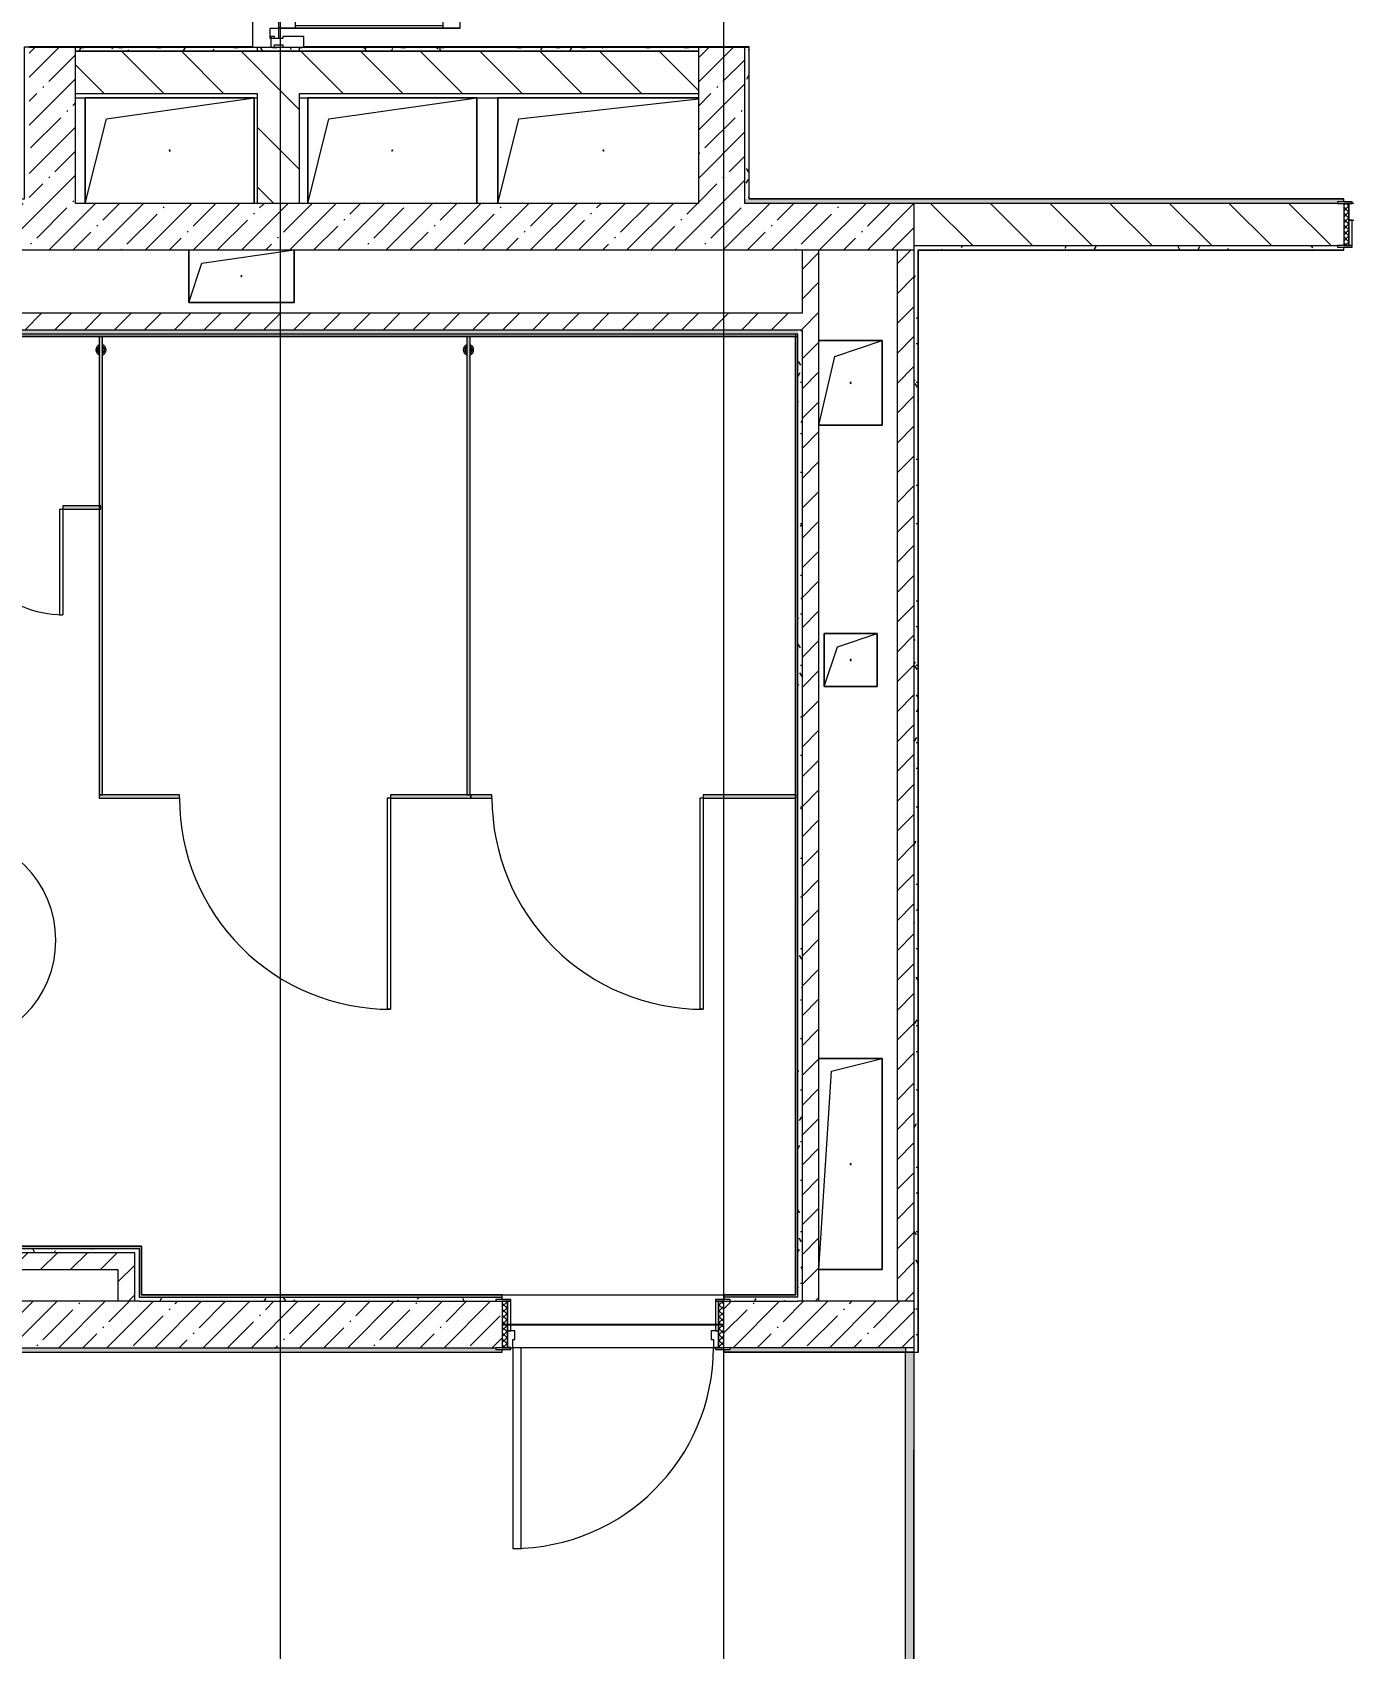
# Model space of a CAD drawing. Header units: millimetres. Extents: x -1113 to 415037, y -3642 to 354837.
# Drawn here: x 246207 to 252417, y 3755 to 11410 of the extents above; entities that cross this region are included whole.
import ezdxf

# ---------------------------------------------------------------- set-up
doc = ezdxf.new("R2010")
doc.units = ezdxf.units.MM
for name, color, linetype, lineweight in [('A-AREA-BNDY', 7, 'Continuous', 5), ('A-AREA-IDEN', 7, 'Continuous', 9), ('A-DETL-GENF', 7, 'Continuous', 9), ('A-DOOR-2', 7, 'Continuous', 5), ('A-DOOR-FRAM-2', 7, 'Continuous', 5), ('A-FLOR', 7, 'Continuous', 9), ('A-GENM', 7, 'Continuous', 9), ('A-GENM-1', 7, 'Continuous', 20), ('A-GLAZ-CWMG', 7, 'Continuous', 9), ('A-GLAZ-CWMG-1', 7, 'Continuous', 20), ('A-WALL', 7, 'Continuous', 5), ('I-WALL', 7, 'Continuous', 5), ('Оси', 7, 'Continuous', 9)]:
    doc.layers.add(name, color=color, linetype=linetype, lineweight=lineweight)
doc.layers.add('A-AREA-PATT-2', color=7, linetype='Continuous', lineweight=5, true_color=0xcde0ef, transparency=1)
for name, color, linetype, lineweight, true_color in [('A-DOOR-1', 7, 'Continuous', 5, 0xc0c0c0), ('A-DOOR-4', 7, 'Continuous', 5, 0xd7dbdf), ('A-DOOR-FRAM-1', 7, 'Continuous', 5, 0xc0c0c0), ('A-WALL-1', 9, 'Continuous', 5, 0x808080), ('A-WALL-FNSH-1', 9, 'Continuous', 5, 0x808080)]:
    doc.layers.add(name, color=color, linetype=linetype, lineweight=lineweight, true_color=true_color)
pattern_1 = [(45, (148772.12, -1e-08), (-70.71068, 70.71068), [])]
pattern_2 = [(45, (148772.12, -1e-08), (-114.04925, 114.04925), []), (45, (148886.17, -1e-08), (-114.04925, 114.04925), [201.612, -40.322, 6.706, -33.617])]
pattern_3 = [(135, (148772.12, -1e-08), (-141.42136, -141.42136), [])]
pattern_4 = [(0, (148772.123, -1e-08), (243.84, 60.96), [20.117, -162.763, 20.117, -162.763, -975.36]), (0, (148772.123, -1e-08), (243.84, 60.96), [-365.76, 20.117, -345.643, 20.117, -162.763, -426.72]), (0, (148772.123, -1e-08), (243.84, 60.96), [-914.4, 20.117, -101.803, 20.117, -284.683]), (120, (148863.563, 30.48), (-174.71291, 180.691634), [20.117, -162.763, 20.117, -162.763, -975.36]), (120, (148863.563, 30.48), (-174.71291, 180.691634), [-365.76, 20.117, -345.643, 20.117, -162.763, -426.72]), (120, (148863.563, 30.48), (-174.71291, 180.691634), [-914.4, 20.117, -101.803, 20.117, -284.683]), (240, (148894.043, 152.4), (-69.12709, -241.651634), [20.117, -162.763, 20.117, -162.763, -975.36]), (240, (148894.043, 152.4), (-69.12709, -241.651634), [-365.76, 20.117, -345.643, 20.117, -162.763, -426.72]), (240, (148894.043, 152.4), (-69.12709, -241.651634), [-914.4, 20.117, -101.803, 20.117, -284.683])]

# ---------------------------------------------------------------- blocks, each defined once
blk = doc.blocks.new('110_Дверь_СКБ_1Ст_Внутренняя1 - Д-7а_л__950x2100h_Туалет-32220591-Объем проектирования 2 этажа')
at = {"layer": 'A-DOOR-2'}
h = blk.add_hatch(dxfattribs=at)
h.set_pattern_fill('FP_37', color=256, style=0, pattern_type=2)
h.set_pattern_definition([(135, (1776.41, 174.685), (-14.14214, -14.14214), []), (225, (1776.41, 174.685), (14.14214, -14.14214), [])])
h.paths.add_polyline_path([(537.5, 110), (512.5, 110), (512.5, -110), (537.5, -110)])
at = {"layer": 'A-DOOR-FRAM-2'}
h = blk.add_hatch(dxfattribs=at)
h.set_pattern_fill('FP_38', color=256, style=0, pattern_type=2)
h.set_pattern_definition([(45, (-346.384, 174.685), (-14.1421, 14.1421), []), (135, (-346.384, 174.685), (-14.1421, -14.1421), [])])
h.paths.add_polyline_path([(-487.5, 110), (-512.5, 110), (-512.5, -110), (-487.5, -108.6)])
at = {"layer": 'A-DOOR-1'}
for p, q in [((487.5, 1060), (447.5, 1060)), ((447.5, 1060), (447.5, 110)), ((487.5, 110), (487.5, 1060)), ((447.5, 110), (487.5, 110))]:
    blk.add_line(p, q, dxfattribs=at)
blk.add_arc((487.5, 110), 950, 90, 180, dxfattribs=at)
at = {"layer": 'A-DOOR-FRAM-1'}
for p, q in [((-472.5, 118), (-542.5, 118)), ((-542.5, 118), (-542.5, 110)), ((-542.5, 110), (-472.5, 110)), ((-487.5, 110), (-512.5, 110)), ((-512.5, 110), (-512.5, -110)), ((-462.5, 110), (-487.5, 110)), ((-487.5, 110), (-487.5, 30)), ((-487.5, -110), (-487.5, 110)), ((-472.5, 110), (-487.5, 110)), ((-487.5, 110), (-487.5, 109)), ((-487.5, 109), (-472.5, 109)), ((-472.5, 110), (-472.5, 118)), ((-472.5, 109), (-472.5, 110)), ((-462.5, 70), (-462.5, 110)), ((487.5, 110), (487.5, 70)), ((512.5, 110), (487.5, 110)), ((567.5, 118), (497.5, 118)), ((497.5, 118), (497.5, 110)), ((512.5, 110), (497.5, 110)), ((497.5, 110), (497.5, 109)), ((497.5, 110), (567.5, 110)), ((497.5, 109), (512.5, 109)), ((512.5, 30), (512.5, 110)), ((537.5, 110), (512.5, 110)), ((512.5, 110), (512.5, -110)), ((512.5, 109), (512.5, 110)), ((537.5, -110), (537.5, 110)), ((567.5, 110), (567.5, 118)), ((-487.5, 30), (-452.5, 30)), ((-472.5, 30), (-487.5, 30)), ((-487.5, 30), (-487.5, -110)), ((-472.5, -110), (-472.5, 30)), ((-452.5, 70), (-462.5, 70)), ((-452.5, 30), (-452.5, 70)), ((487.5, 70), (477.5, 70)), ((477.5, 70), (477.5, 30)), ((477.5, 30), (512.5, 30)), ((512.5, 30), (497.5, 30)), ((497.5, 30), (497.5, -110)), ((512.5, -110), (512.5, 30)), ((-472.5, -110), (-542.5, -110)), ((-542.5, -110), (-542.5, -118)), ((-542.5, -118), (-472.5, -118)), ((-512.5, -110), (-487.5, -110)), ((-487.5, -110), (-472.5, -110)), ((-472.5, -118), (-472.5, -110)), ((497.5, -110), (512.5, -110)), ((567.5, -110), (497.5, -110)), ((497.5, -110), (497.5, -118)), ((497.5, -118), (567.5, -118)), ((512.5, -110), (537.5, -110)), ((567.5, -118), (567.5, -110))]:
    blk.add_line(p, q, dxfattribs=at)
blk = doc.blocks.new('110_Дверь_СКБ_2Ст - Д-6_л__ ДОО_Дв_1450x2100h_Дверь из раздевальной в коридор-25835678-Объем проектирования 2 этажа')
at = {"layer": 'A-DOOR-2'}
h = blk.add_hatch(dxfattribs=at)
h.set_pattern_fill('FP_39', color=256, style=0, pattern_type=2)
h.set_pattern_definition([(135, (1576.41, 164.685), (-14.14214, -14.14214), []), (225, (1576.41, 164.685), (14.14214, -14.14214), [])])
h.paths.add_polyline_path([(737.5, -100), (737.5, 100), (712.5, 99.7), (712.5, -100)])
at = {"layer": 'A-DOOR-FRAM-2'}
h = blk.add_hatch(dxfattribs=at)
h.set_pattern_fill('FP_40', color=256, style=0, pattern_type=2)
h.set_pattern_definition([(45, (-546.384, 164.685), (-14.1421, 14.1421), []), (135, (-546.384, 164.685), (-14.1421, -14.1421), [])])
h.paths.add_polyline_path([(-687.5, 86.4), (-687.5, 100), (-712.5, 100), (-712.5, -100), (-687.5, -100), (-687.5, -47)])
at = {"layer": 'A-DOOR-1'}
for p, q in [((662.5, 1050), (612.5, 1050)), ((612.5, 1050), (612.5, 100)), ((662.5, 100), (662.5, 1050)), ((-637.5, 450), (-637.5, 100)), ((-587.5, 450), (-637.5, 450)), ((-587.5, 100), (-587.5, 450)), ((-637.5, 100), (-587.5, 100)), ((612.5, 100), (662.5, 100))]:
    blk.add_line(p, q, dxfattribs=at)
for centre, radius, start, end in [((662.5, 100), 950, 90, 180), ((-637.5, 100), 350, 360, 90)]:
    blk.add_arc(centre, radius, start, end, dxfattribs=at)
at = {"layer": 'A-DOOR-FRAM-1'}
for p, q in [((-672.5, 108), (-742.5, 108)), ((-742.5, 108), (-742.5, 100)), ((-742.5, 100), (-672.5, 100)), ((-687.5, 100), (-712.5, 100)), ((-712.5, 100), (-712.5, -100)), ((-637.5, 100), (-687.5, 100)), ((-687.5, 100), (-687.5, 20)), ((-687.5, -100), (-687.5, 100)), ((-672.5, 100), (-672.5, 108)), ((-637.5, 50), (-637.5, 100)), ((662.5, 100), (662.5, 50)), ((712.5, 100), (662.5, 100)), ((767.5, 108), (697.5, 108)), ((697.5, 108), (697.5, 100)), ((697.5, 100), (767.5, 100)), ((712.5, 20), (712.5, 100)), ((737.5, 100), (712.5, 100)), ((712.5, 100), (712.5, -100)), ((737.5, -100), (737.5, 100)), ((767.5, 100), (767.5, 108)), ((-687.5, 20), (-627.5, 20)), ((-672.5, 20), (-687.5, 20)), ((-687.5, 20), (-687.5, -100)), ((-672.5, -100), (-672.5, 20)), ((-627.5, 50), (-637.5, 50)), ((-627.5, 20), (-627.5, 50)), ((662.5, 50), (652.5, 50)), ((652.5, 50), (652.5, 20)), ((652.5, 20), (712.5, 20)), ((712.5, 20), (697.5, 20)), ((697.5, 20), (697.5, -100)), ((712.5, -100), (712.5, 20)), ((-672.5, -100), (-742.5, -100)), ((-742.5, -100), (-742.5, -108)), ((-742.5, -108), (-672.5, -108)), ((-712.5, -100), (-687.5, -100)), ((-687.5, -100), (-672.5, -100)), ((-672.5, -108), (-672.5, -100)), ((697.5, -100), (712.5, -100)), ((767.5, -100), (697.5, -100)), ((697.5, -100), (697.5, -108)), ((697.5, -108), (767.5, -108)), ((712.5, -100), (737.5, -100)), ((767.5, -108), (767.5, -100))]:
    blk.add_line(p, q, dxfattribs=at)
blk = doc.blocks.new('GM_Отверстие прямоугольное _в плите_ - Отверстие-V354-Объем проектирования 2 этажа')
at = {"layer": 'A-GENM'}
for p, q in [((-250, -125), (-250, 125)), ((-250, 125), (-250, -125)), ((-187.5, 62.5), (250, 125)), ((250, 125), (250, -125)), ((250, -125), (250, 125)), ((-250, -125), (-187.5, 62.5)), ((250, -125), (-250, -125)), ((-250, -125), (250, -125))]:
    blk.add_line(p, q, dxfattribs=at)
for start, end in [(360, 180), (180, 360)]:
    blk.add_arc((0, 0), 2.5, start, end, dxfattribs=at)
blk = doc.blocks.new('GM_Отверстие прямоугольное _в плите_ - Отверстие-21985187-Объем проектирования 2 этажа')
at = {"layer": 'A-GENM'}
for p, q in [((-150, 200), (150, 200)), ((150, 200), (-150, 200)), ((-75, 125), (150, 200)), ((150, 200), (150, -200)), ((150, -200), (150, 200)), ((-150, -200), (-75, 125)), ((150, -200), (-150, -200)), ((-150, -200), (150, -200))]:
    blk.add_line(p, q, dxfattribs=at)
for start, end in [(360, 180), (180, 360)]:
    blk.add_arc((0, 0), 2.5, start, end, dxfattribs=at)
blk = doc.blocks.new('GM_Отверстие прямоугольное _в плите_ - Отверстие-21985264-Объем проектирования 2 этажа')
at = {"layer": 'A-GENM'}
for p, q in [((-400, -250), (-400, 250)), ((-400, 250), (400, 250)), ((400, 250), (-400, 250)), ((-400, 250), (-400, -250)), ((-300, 150), (400, 250)), ((400, 250), (400, -250)), ((400, -250), (400, 250)), ((-400, -250), (-300, 150))]:
    blk.add_line(p, q, dxfattribs=at)
for start, end in [(360, 180), (180, 360)]:
    blk.add_arc((0, 0), 2.5, start, end, dxfattribs=at)
blk = doc.blocks.new('GM_Отверстие прямоугольное _в плите_ - Отверстие-21605184-Объем проектирования 2 этажа')
at = {"layer": 'A-GENM'}
for p, q in [((-125, -125), (-125, 125)), ((-125, 125), (125, 125)), ((125, 125), (-125, 125)), ((-125, 125), (-125, -125)), ((-62.5, 62.5), (125, 125)), ((125, 125), (125, -125)), ((125, -125), (125, 125)), ((-125, -125), (-62.5, 62.5)), ((125, -125), (-125, -125)), ((-125, -125), (125, -125))]:
    blk.add_line(p, q, dxfattribs=at)
for start, end in [(360, 180), (180, 360)]:
    blk.add_arc((0, 0), 2.5, start, end, dxfattribs=at)
blk = doc.blocks.new('GM_Отверстие прямоугольное _в плите_ - Отверстие-21606323-Объем проектирования 2 этажа')
at = {"layer": 'A-GENM'}
for p, q in [((-150, 500), (150, 500)), ((150, 500), (-150, 500)), ((-90, 440), (150, 500)), ((150, 500), (150, -500)), ((150, -500), (150, 500)), ((-150, -500), (-90, 440)), ((150, -500), (-150, -500)), ((-150, -500), (150, -500))]:
    blk.add_line(p, q, dxfattribs=at)
for start, end in [(360, 180), (180, 360)]:
    blk.add_arc((0, 0), 2.5, start, end, dxfattribs=at)
blk = doc.blocks.new('GM_Отверстие прямоугольное _в плите_ - Отверстие-21985485-Объем проектирования 2 этажа')
at = {"layer": 'A-GENM'}
for p, q in [((-500, -250), (-500, 250)), ((-500, 250), (450, 250)), ((450, 250), (-500, 250)), ((-500, 250), (-500, -250)), ((-400, 150), (450, 244.4)), ((-500, -250), (-400, 150))]:
    blk.add_line(p, q, dxfattribs=at)
for start, end in [(360, 180), (180, 360)]:
    blk.add_arc((0, 0), 2.5, start, end, dxfattribs=at)
blk = doc.blocks.new('131_Сантехническая перегородка 7 - СП-1-30858579-Объем проектирования 2 этажа')
at = {"layer": 'A-GENM'}
blk.add_hatch(color=256, dxfattribs=at).paths.add_polyline_path([(2165.9, -8), (2165.9, 8), (-4.1, 8), (-4.1, -8), (1166.2, -8)])
at = {"layer": 'A-GENM', "flags": 128}
for points in [[(71.5, 8), (71.1, 8.5), (70.8, 9), (70.4, 9.5), (70, 9.9), (69.6, 10.4), (69.2, 10.8), (68.8, 11.2), (68.3, 11.6), (67.8, 12), (67.3, 12.3), (66.8, 12.7), (66.3, 13), (65.8, 13.3), (65.3, 13.6), (64.7, 13.8), (64.2, 14), (63.6, 14.3), (63, 14.4), (62.4, 14.6), (61.9, 14.7), (61.3, 14.9), (60.7, 14.9), (60.1, 15), (59.5, 15.1), (58.9, 15.1), (58.3, 15.1), (57.7, 15), (57.1, 15), (56.5, 14.9), (55.9, 14.8), (55.3, 14.7), (54.7, 14.5), (54.1, 14.4), (53.5, 14.2), (53, 13.9), (52.4, 13.7), (51.9, 13.4), (51.4, 13.2), (50.8, 12.9), (50.3, 12.5), (49.8, 12.2), (49.3, 11.8), (48.9, 11.4), (48.4, 11), (48, 10.6), (47.6, 10.2), (47.2, 9.7), (46.8, 9.3), (46.4, 8.8), (46.1, 8.3), (45.9, 8)], [(45.9, -8), (46.3, -8.5), (46.6, -9), (47, -9.5), (47.4, -9.9), (47.8, -10.4), (48.2, -10.8), (48.6, -11.2), (49.1, -11.6), (49.6, -12), (50, -12.3), (50.5, -12.7), (51.1, -13), (51.6, -13.3), (52.1, -13.6), (52.7, -13.8), (53.2, -14), (53.8, -14.3), (54.4, -14.4), (54.9, -14.6), (55.5, -14.7), (56.1, -14.9), (56.7, -14.9), (57.3, -15), (57.9, -15.1), (58.5, -15.1), (59.1, -15.1), (59.7, -15), (60.3, -15), (60.9, -14.9), (61.5, -14.8), (62.1, -14.7), (62.7, -14.5), (63.3, -14.4), (63.8, -14.2), (64.4, -13.9), (65, -13.7), (65.5, -13.4), (66, -13.2), (66.6, -12.9), (67.1, -12.5), (67.6, -12.2), (68, -11.8), (68.5, -11.4), (69, -11), (69.4, -10.6), (69.8, -10.2), (70.2, -9.7), (70.6, -9.3), (70.9, -8.8), (71.3, -8.3), (71.5, -8)]]:
    blk.add_lwpolyline(points, dxfattribs=at)
at = {"layer": 'A-GENM'}
for radius, start, end in [(24.6, 19.91127, 160.08873), (17.6, 28.97309, 151.02691), (15.1, 33.78108, 146.21892), (24.6, 199.91127, 340.08873), (17.6, 208.97309, 331.02691), (15.1, 213.78108, 326.21892)]:
    blk.add_arc((58.7, 0), radius, start, end, dxfattribs=at)
at = {"layer": 'A-GENM-1'}
for p, q in [((2165.9, 8), (-4.1, 8)), ((-4.1, 8), (-4.1, -8)), ((2165.9, -8), (2165.9, 8)), ((-4.1, -8), (2165.9, -8))]:
    blk.add_line(p, q, dxfattribs=at)
blk = doc.blocks.new('131_Сантехническая перегородка_Дверь МГН - СД-1-30883454-Объем проектирования 2 этажа')
at = {"layer": 'A-GENM'}
for points in [[(-350.5, 8), (-370, 8), (-370, -8), (10, -8), (10, 8), (-335.4, 8)], [(1390, 8), (1010, 8), (1010, -8), (1390, -8)]]:
    blk.add_hatch(color=256, dxfattribs=at).paths.add_polyline_path(points)
at = {"layer": 'A-DOOR-1'}
for p, q in [((10, 1008), (26, 1008)), ((10, 8), (10, 1008)), ((26, 8), (26, 1008)), ((10, 8), (26, 8))]:
    blk.add_line(p, q, dxfattribs=at)
blk.add_arc((10, 8), 1000, 360, 90, dxfattribs=at)
at = {"layer": 'A-GENM-1'}
for p, q in [((10, 8), (-370, 8)), ((-370, 8), (-370, -8)), ((10, -8), (10, 8)), ((1390, 8), (1010, 8)), ((1010, 8), (1010, -8)), ((1390, -8), (1390, 8)), ((-370, -8), (10, -8)), ((1010, -8), (1390, -8))]:
    blk.add_line(p, q, dxfattribs=at)
blk = doc.blocks.new('131_Сантехническая перегородка_Дверь 5 - СД-1-V492-Объем проектирования 2 этажа')
at = {"layer": 'A-GENM'}
for points in [[(78, 8), (78, -8), (250, -8), (250, 8), (148.3, 8)], [(750, 8), (750, -8), (930, -8), (930, 8), (921.6, 8)]]:
    blk.add_hatch(color=256, dxfattribs=at).paths.add_polyline_path(points)
at = {"layer": 'A-DOOR-1'}
for p, q in [((266, 508), (250, 508)), ((250, 8), (250, 508)), ((266, 8), (266, 508)), ((266, 8), (250, 8))]:
    blk.add_line(p, q, dxfattribs=at)
blk.add_arc((250, 8), 500, 360, 90, dxfattribs=at)
at = {"layer": 'A-GENM-1'}
for p, q in [((250, 8), (70, 8)), ((70, 8), (70, -8)), ((250, -8), (250, 8)), ((930, 8), (750, 8)), ((750, 8), (750, -8)), ((930, -8), (930, 8)), ((70, -8), (250, -8)), ((750, -8), (930, -8))]:
    blk.add_line(p, q, dxfattribs=at)
blk = doc.blocks.new('131_Сантехническая перегородка_Дверь МГН 2 - СД-1-30897608-Объем проектирования 2 этажа')
at = {"layer": 'A-GENM'}
for points in [[(10, 8), (-427.5, 8), (-427.5, -8), (10, -8)], [(1010, 8), (1010, -8), (1110, -8), (1110, 8)]]:
    blk.add_hatch(color=256, dxfattribs=at).paths.add_polyline_path(points)
at = {"layer": 'A-DOOR-1'}
for p, q in [((10, 1008), (26, 1008)), ((10, 8), (10, 1008)), ((26, 8), (26, 1008)), ((10, 8), (26, 8))]:
    blk.add_line(p, q, dxfattribs=at)
blk.add_arc((10, 8), 1000, 360, 90, dxfattribs=at)
at = {"layer": 'A-GENM-1'}
for p, q in [((10, 8), (-430, 8)), ((-430, 8), (-430, -8)), ((10, -8), (10, 8)), ((1110, 8), (1010, 8)), ((1010, 8), (1010, -8)), ((1110, -8), (1110, 8)), ((-430, -8), (10, -8)), ((1010, -8), (1110, -8))]:
    blk.add_line(p, q, dxfattribs=at)
blk = doc.blocks.new('Дверь_Витражная_остекление_ - ВВ-7 остекление-32349468-Объем проектирования 2 этажа')
at = {"layer": 'A-DETL-GENF'}
for p, q in [((860, 20), (860, -20)), ((860, 20), (860, -20)), ((-815, -20), (-860, -20)), ((-860, -880), (-860, -20)), ((-815, -20), (-860, -20)), ((-860, -20), (-860, -880)), ((-815, -106.8), (-815, -20)), ((-815, -106.8), (-815, -20)), ((865, -103.8), (865, -20)), ((865, -20), (865, -103.8)), ((-860, -100), (-815, -100)), ((-850, -800), (-850, -100)), ((-815, -880), (-815, -106.8)), ((-815, -880), (-815, -106.8)), ((-806, -106.8), (-806, -100)), ((-806, -800), (-806, -106.8)), ((856, -103.8), (856, -100)), ((856, -800), (856, -103.8)), ((900, -100), (865, -100)), ((865, -880), (865, -103.8)), ((865, -103.8), (865, -880)), ((900, -800), (900, -140)), ((910, -880), (910, -140)), ((910, -880), (910, -140)), ((-860, -800), (-837.2, -800)), ((-837.2, -800), (-815, -800)), ((877.8, -800), (865, -800)), ((910, -800), (877.8, -800)), ((-860, -880), (-837.2, -880)), ((-860, -880), (-837.2, -880)), ((-837.2, -880), (-815, -880)), ((-837.2, -880), (-815, -880)), ((877.8, -880), (865, -880)), ((865, -880), (877.8, -880)), ((910, -880), (877.8, -880)), ((877.8, -880), (910, -880))]:
    blk.add_line(p, q, dxfattribs=at)
at = {"layer": 'A-DOOR-1'}
for p, q in [((-910, 20), (-860, 20)), ((-910, -20), (-910, 20)), ((-860, 20), (-860, -20)), ((860, 20), (910, 20)), ((860, -20), (860, 20)), ((910, 20), (910, -20)), ((-860, -20), (-910, -20)), ((-860, -880), (-860, -20)), ((910, -20), (860, -20)), ((860, -103.8), (860, -39))]:
    blk.add_line(p, q, dxfattribs=at)
for centre, start, end in [((-860, -20), 354.27945, 0), ((860, -20), 180, 185.72055), ((-860, -20), 270, 271.53179)]:
    blk.add_arc(centre, 860, start, end, dxfattribs=at)
at = {"layer": 'A-DOOR-4'}
for p, q in [((860, -39), (860, -20)), ((860, -880), (860, -103.8))]:
    blk.add_line(p, q, dxfattribs=at)
for centre, start, end in [((-860, -20), 271.53179, 354.27945), ((860, -20), 185.72055, 270)]:
    blk.add_arc(centre, 860, start, end, dxfattribs=at)
blk = doc.blocks.new('Прямоугольный импост - Импост структурный с накладкой - 160мм Темный-32310142-Объем проектирования 2 этажа')
at = {"layer": 'A-GLAZ-CWMG-1'}
for p, q in [((-50, 0), (-50, 17)), ((-50, 17), (0, 17)), ((-40, 0), (-50, 0)), ((-40, -40), (-40, 0)), ((0, 0), (-10, 0)), ((-10, 0), (-10, -40)), ((0, 17), (0, 0)), ((-50, -140), (-50, -40)), ((-50, -40), (-40, -40)), ((-10, -40), (0, -40)), ((0, -40), (0, -140)), ((0, -140), (-50, -140))]:
    blk.add_line(p, q, dxfattribs=at)
blk = doc.blocks.new('Марка_Помещения - Номер-25198446-Объем проектирования 2 этажа')
at = {"layer": 'A-AREA-IDEN'}
for start, end in [(360, 180), (180, 360)]:
    blk.add_arc((0, 0), 2.5, start, end, dxfattribs=at)

msp = doc.modelspace()

# ---------------------------------------------------------------- hatches: boundary and pattern name
at = {"layer": 'A-AREA-PATT-2'}
h = msp.add_hatch(color=256, dxfattribs=at)
h.paths.add_polyline_path([(243323.1, 6850), (243492.1, 6850), (243492.1, 7050), (243323.1, 7050)])
h.paths.add_polyline_path([(248264.1, 9884.2), (248264.1, 9894.5), (248261.5, 9895.6), (248257.1, 9906.2), (248264.1, 9928.2), (248255.4, 9923), (248248.7, 9913.8), (248250.9, 9895.6), (248260.2, 9885.5)])
h.paths.add_polyline_path([(246523.6, 9884.2), (246523.6, 9894.5), (246521, 9895.6), (246516.6, 9906.2), (246523.6, 9928.2), (246517.2, 9926.1), (246508.2, 9913.8), (246510.4, 9895.6), (246519.2, 9885.7)])
h.paths.add_polyline_path([(246539.6, 9884.2), (246546.1, 9886.3), (246555, 9898.6), (246552.8, 9916.9), (246544, 9926.8), (246539.6, 9926.1), (246539.6, 9918), (246543.1, 9915), (246546.7, 9906.2), (246539.6, 9886.3)])
h.paths.add_polyline_path([(248280.1, 9884.2), (248286.6, 9886.3), (248295.5, 9898.6), (248293.3, 9916.9), (248284.5, 9926.8), (248280.1, 9926.1), (248280.1, 9918), (248283.6, 9915), (248287.2, 9906.2), (248280.1, 9886.3)])
h.paths.add_polyline_path([(245680, 9887.3), (245686.5, 9889.4), (245695.4, 9901.7), (245693.2, 9920), (245684.4, 9929.9), (245680, 9929.2), (245680, 9921.1), (245683.4, 9918.1), (245687.1, 9909.3), (245680, 9889.4)])
h.paths.add_polyline_path([(243944.7, 9887.3), (243944.7, 9897.5), (243942.1, 9898.7), (243937.7, 9909.3), (243944.7, 9931.3), (243938.3, 9929.2), (243929.3, 9916.9), (243931.6, 9898.7), (243940.3, 9888.7)])
h.paths.add_polyline_path([(243960.7, 9887.3), (243967.2, 9889.4), (243976.2, 9901.7), (243973.9, 9920), (243965.2, 9929.9), (243960.7, 9929.2), (243960.7, 9921.1), (243964.2, 9918.1), (243967.8, 9909.3), (243960.7, 9889.4)])
h.paths.add_polyline_path([(244804.4, 9887.3), (244804.4, 9897.5), (244801.7, 9898.7), (244797.3, 9909.3), (244804.4, 9931.3), (244797.9, 9929.2), (244789, 9916.9), (244791.2, 9898.7), (244799.9, 9888.7)])
h.paths.add_polyline_path([(245664, 9887.3), (245664, 9897.5), (245661.3, 9898.7), (245656.9, 9909.3), (245664, 9931.3), (245657.5, 9929.2), (245648.6, 9916.9), (245650.8, 9898.7), (245659.6, 9888.7)])
h.paths.add_polyline_path([(244820.4, 9887.3), (244826.8, 9889.4), (244835.8, 9901.7), (244833.6, 9920), (244824.8, 9929.9), (244820.4, 9929.2), (244820.4, 9921.1), (244823.8, 9918.1), (244827.4, 9909.3), (244820.4, 9889.4)])
h = msp.add_hatch(color=256, dxfattribs=at)
h.paths.add_polyline_path([(250342.1, 521), (250382.1, 521), (250382.1, 1515), (250342.1, 1515), (250342.1, 578.3)])
h.paths.add_polyline_path([(250342.1, 2915), (250382.1, 2915), (250380.3, 5159.5), (250342.1, 5159), (250342.1, 2970)])
at = {"layer": 'I-WALL'}
h = msp.add_hatch(dxfattribs=at)
h.set_pattern_fill('FP_1', color=256, style=0, pattern_type=2)
h.set_pattern_definition(pattern_2)
h.paths.add_polyline_path([(246191.1, 10600), (246411.1, 10600), (246411.1, 11340), (246191.1, 11340), (246191.1, 10601.4)])
h = msp.add_hatch(dxfattribs=at)
h.set_pattern_fill('FP_191', color=256, style=0, pattern_type=2)
h.set_pattern_definition(pattern_4)
h.paths.add_polyline_path([(249361.1, 11320), (249361.1, 11320), (249361.1, 11340), (246411.1, 11340), (246411.1, 11320), (249344.3, 11320)])
h = msp.add_hatch(dxfattribs=at)
h.set_pattern_fill('FP_1', color=256, style=0, pattern_type=2)
h.set_pattern_definition(pattern_2)
h.paths.add_polyline_path([(249581.1, 10600), (249581.1, 11340), (249361.1, 11340), (249361.1, 10600), (249411.1, 10600)])
h = msp.add_hatch(dxfattribs=at)
h.set_pattern_fill('FP_191', color=256, style=0, pattern_type=2)
h.set_pattern_definition(pattern_4)
h.paths.add_polyline_path([(249581.1, 10620), (249601.1, 10621.8), (249601.1, 11340), (249581.1, 11340), (249581.1, 10620.5)])
h = msp.add_hatch(dxfattribs=at)
h.set_pattern_fill('FP_23', color=256, style=0, pattern_type=2)
h.set_pattern_definition(pattern_3)
h.paths.add_polyline_path([(246411.1, 11120), (249361.1, 11120), (249361.1, 11320), (246411.1, 11320)])
h = msp.add_hatch(dxfattribs=at)
h.set_pattern_fill('FP_23', color=256, style=0, pattern_type=2)
h.set_pattern_definition(pattern_3)
h.paths.add_polyline_path([(247472.1, 10600), (247472.1, 11120), (247272.1, 11120), (247272.1, 10600)])
h = msp.add_hatch(dxfattribs=at)
h.set_pattern_fill('FP_1', color=256, style=0, pattern_type=2)
h.set_pattern_definition(pattern_2)
h.paths.add_polyline_path([(242982.1, 10380), (250382.1, 10380), (250382.1, 10600), (242982.1, 10600), (242982.1, 10380.6)])
h = msp.add_hatch(dxfattribs=at)
h.set_pattern_fill('FP_191', color=256, style=0, pattern_type=2)
h.set_pattern_definition(pattern_4)
h.paths.add_polyline_path([(259982.1, 10600), (269962.1, 10600), (269960.1, 10620), (259952.1, 10620), (259952.1, 10608), (259982.1, 10608)])
h.paths.add_polyline_path([(249581.1, 10600), (252387.1, 10600), (252387.1, 10608), (252417.1, 10608), (252417.1, 10620), (249602.1, 10620)])
h.paths.add_polyline_path([(249581.1, 10600), (249601.1, 10620), (249581.1, 10620)])
h.paths.add_polyline_path([(255902.1, 10600), (256422.1, 10600), (256422.1, 10608), (256477.1, 10608), (256477.1, 10620), (253867.1, 10620), (253867.1, 10608), (253897.1, 10608), (253897.1, 10600), (255882.1, 10600)])
h.paths.add_polyline_path([(258972.1, 10600), (258972.1, 10608), (259002.1, 10608), (259002.1, 10620), (257877.1, 10620), (257877.1, 10608), (257932.1, 10608), (257932.1, 10600), (258822.1, 10600)])
h = msp.add_hatch(dxfattribs=at)
h.set_pattern_fill('FP_23', color=256, style=0, pattern_type=2)
h.set_pattern_definition(pattern_3)
h.paths.add_polyline_path([(252235.2, 10400), (252417.1, 10400), (252417.1, 10600), (250382.1, 10600), (250382.1, 10400), (250789.8, 10400)])
h.paths.add_polyline_path([(253867.1, 10400), (255902.1, 10400.2), (255902.1, 10600), (253867.1, 10600)])
h = msp.add_hatch(dxfattribs=at)
h.set_pattern_fill('FP_22', color=256, style=0, pattern_type=2)
h.set_pattern_definition(pattern_1)
h.paths.add_polyline_path([(249932.1, 5400), (249932.1, 10380), (249852.1, 10380), (249852.1, 5400)])
h = msp.add_hatch(dxfattribs=at)
h.set_pattern_fill('FP_22', color=256, style=0, pattern_type=2)
h.set_pattern_definition(pattern_1)
h.paths.add_polyline_path([(250302.1, 5400), (250382.1, 5400), (250382.1, 10380), (250302.1, 10380), (250302.1, 5423.5)])
h = msp.add_hatch(dxfattribs=at)
h.set_pattern_fill('FP_191', color=256, style=0, pattern_type=2)
h.set_pattern_definition(pattern_4)
h.paths.add_polyline_path([(255880.1, 10380), (255882.1, 10380), (255882.1, 10400), (253897.1, 10400), (253897.1, 10392), (253867.1, 10392), (253867.1, 10380), (255867.3, 10380)])
h.paths.add_polyline_path([(250382.1, 10380), (252417.1, 10380), (252414.9, 10392), (252387.1, 10392), (252387.1, 10400), (250382.1, 10400)])
h = msp.add_hatch(dxfattribs=at)
h.set_pattern_fill('FP_191', color=256, style=0, pattern_type=2)
h.set_pattern_definition(pattern_4)
h.paths.add_polyline_path([(250402.1, 5159), (250402.1, 10380), (250382.1, 10380), (250382.1, 5160), (250392.1, 5159.5)])
h = msp.add_hatch(dxfattribs=at)
h.set_pattern_fill('FP_22', color=256, style=0, pattern_type=2)
h.set_pattern_definition(pattern_1)
h.paths.add_polyline_path([(249852.1, 10000), (249852.1, 10080), (243062.1, 10080), (243062.1, 10000), (249832.1, 10000)])
h = msp.add_hatch(dxfattribs=at)
h.set_pattern_fill('FP_191', color=256, style=0, pattern_type=2)
h.set_pattern_definition(pattern_4)
h.paths.add_polyline_path([(249821.1, 9980), (249832.1, 9980), (249832.1, 10000), (243062.1, 10000), (243062.1, 9980), (249784.5, 9980)])
for points in [[(249832.1, 9969), (249832.1, 9980), (243082.1, 9980), (243084.4, 9969), (249829.7, 9969)], [(249821.1, 5431), (249832.1, 5431), (249832.1, 9969), (249821.1, 9969), (249821.1, 5459.6)], [(244132.1, 5650), (246723.1, 5650), (246723.1, 5661), (244132.1, 5661)], [(246712.1, 5420), (246723.1, 5420), (246723.1, 5650), (246712.1, 5650), (246712.1, 5431)]]:
    msp.add_hatch(color=256, dxfattribs=at).paths.add_polyline_path(points)
h = msp.add_hatch(dxfattribs=at)
h.set_pattern_fill('FP_191', color=256, style=0, pattern_type=2)
h.set_pattern_definition(pattern_4)
h.paths.add_polyline_path([(249832.1, 5400), (249852.1, 5400), (249852.1, 10000), (249832.1, 10000), (249832.1, 5420)])
h = msp.add_hatch(dxfattribs=at)
h.set_pattern_fill('FP_191', color=256, style=0, pattern_type=2)
h.set_pattern_definition(pattern_4)
h.paths.add_polyline_path([(246692.1, 5630), (246712.1, 5630), (246712.1, 5650), (244132.1, 5650), (244112.1, 5630), (246612.1, 5630)])
h = msp.add_hatch(dxfattribs=at)
h.set_pattern_fill('FP_22', color=256, style=0, pattern_type=2)
h.set_pattern_definition(pattern_1)
h.paths.add_polyline_path([(246453.3, 5550), (246612.1, 5550), (246612.1, 5630), (244112.1, 5630), (244112.1, 5550)])
h = msp.add_hatch(dxfattribs=at)
h.set_pattern_fill('FP_22', color=256, style=0, pattern_type=2)
h.set_pattern_definition(pattern_1)
h.paths.add_polyline_path([(246692.1, 5400), (246692.1, 5630), (246612.1, 5630), (246612.1, 5400)])
h = msp.add_hatch(dxfattribs=at)
h.set_pattern_fill('FP_191', color=256, style=0, pattern_type=2)
h.set_pattern_definition(pattern_4)
h.paths.add_polyline_path([(246692.1, 5400), (246712.1, 5401.2), (246712.1, 5630), (246692.1, 5630), (246692.1, 5402.6)])
h = msp.add_hatch(dxfattribs=at)
h.set_pattern_fill('FP_1', color=256, style=0, pattern_type=2)
h.set_pattern_definition(pattern_2)
h.paths.add_polyline_path([(250342.1, 5180), (250382.1, 5180.9), (250382.1, 5400), (249482.1, 5400), (249482.1, 5180), (250302.1, 5180)])
h.paths.add_polyline_path([(246692.1, 5180), (248432.1, 5180), (248432.1, 5400), (242982.1, 5400), (242982.1, 5180), (246453.3, 5180)])
h = msp.add_hatch(dxfattribs=at)
h.set_pattern_fill('FP_191', color=256, style=0, pattern_type=2)
h.set_pattern_definition(pattern_4)
h.paths.add_polyline_path([(246712.1, 5400), (248402.1, 5400.4), (248402.1, 5408), (248432.1, 5408), (248432.1, 5420), (246712.1, 5420), (246712.1, 5401.2)])
h.paths.add_polyline_path([(249832.1, 5400), (249832.1, 5420), (249482.1, 5420), (249482.1, 5408), (249512.1, 5408), (249512.1, 5400), (249821.1, 5400)])
h = msp.add_hatch(color=256, dxfattribs=at)
h.paths.add_polyline_path([(249821.1, 5420), (249832.1, 5420), (249832.1, 5431), (249482.1, 5431), (249482.1, 5420), (249821.1, 5420)])
h.paths.add_polyline_path([(247898.8, 5420), (248432.1, 5420), (248432.1, 5431), (246723.1, 5431), (246723.1, 5420), (247029.4, 5420)])
h = msp.add_hatch(dxfattribs=at)
h.set_pattern_fill('FP_191', color=256, style=0, pattern_type=2)
h.set_pattern_definition(pattern_4)
h.paths.add_polyline_path([(250302.1, 5160), (250342.1, 5160), (250342.1, 5180), (249512.1, 5180), (249512.1, 5172), (249482.1, 5172), (249482.1, 5160), (250067, 5160)])
h.paths.add_polyline_path([(246692.1, 5160), (248432.1, 5160), (248432.1, 5172), (248402.1, 5172), (248402.1, 5180), (242962.1, 5178.8), (242962.1, 5160), (246453.3, 5160)])

# ---------------------------------------------------------------- linework, layer by layer
msp.add_lwpolyline([(248432.1, 5290), (249482.1, 5290)])
at = {"layer": 'A-AREA-BNDY', "flags": 128}
for points in [[(247251.1, 13399), (233763.1, 13399), (233763.1, 10401), (237974.6, 10401), (237974.6, 10621), (246170.1, 10621), (246170.1, 11341), (247251.1, 11341)], [(249821.1, 9969), (243093.1, 9969), (243093.1, 8091), (243323.1, 8091), (243323.1, 5861), (244143.1, 5861), (244143.1, 5661), (246723.1, 5661), (246723.1, 5431), (249821.1, 5431)]]:
    msp.add_lwpolyline(points, close=True, dxfattribs=at)
at = {"layer": 'A-FLOR'}
for p, q in [((246411.1, 11320), (249361.1, 11320)), ((246411.1, 11100), (247257.1, 11100)), ((247257.1, 11100), (247272.1, 11100)), ((247472.1, 11100), (249361.1, 11100)), ((252387.1, 10600), (252235.2, 10600)), ((247898.8, 5180), (248402.1, 5180)), ((249442.1, 5180), (248482.1, 5180)), ((250342.1, 2970), (250342.1, 5160)), ((250382.1, 3000), (250382.1, 4696.5))]:
    msp.add_line(p, q, dxfattribs=at)
at = {"layer": 'A-WALL'}
for p, q in [((247251.1, 11340), (249601.1, 11340)), ((249581.1, 10600), (249581.1, 11340)), ((252235.2, 10600), (249581.1, 10600)), ((252417.1, 10620), (249601.1, 10620)), ((250382.1, 10400), (252387.1, 10400)), ((249852.1, 10000), (243062.1, 10000)), ((249821.1, 9980), (243082.1, 9980)), ((249832.1, 5420), (249832.1, 9980)), ((249852.1, 10000), (249852.1, 5400)), ((246712.1, 5630), (246712.1, 5420)), ((246712.1, 5420), (248432.1, 5420)), ((246712.1, 5400), (248402.1, 5400)), ((249512.1, 5400), (249832.1, 5400)), ((250382.1, 5400), (250302.1, 5400)), ((242982.1, 5180), (247898.8, 5180)), ((250382.1, 5180), (249512.1, 5180))]:
    msp.add_line(p, q, dxfattribs=at)
at = {"layer": 'A-WALL-1'}
for p, q in [((246411.1, 10600), (246411.1, 11340)), ((247272.1, 11340), (247272.1, 11320)), ((247472.1, 11320), (247472.1, 11340)), ((249361.1, 11340), (249361.1, 10600)), ((249601.1, 10620), (249601.1, 11340)), ((249361.1, 11320), (246411.1, 11320)), ((246411.1, 11320), (249361.1, 11320)), ((246411.1, 11120), (247272.1, 11120)), ((247272.1, 11120), (247272.1, 10600)), ((247472.1, 10600), (247472.1, 11120)), ((247472.1, 11120), (249361.1, 11120)), ((249361.1, 10600), (246411.1, 10600)), ((250382.1, 10600), (250382.1, 2970)), ((252417.1, 10608), (252417.1, 10620)), ((242982.1, 10380), (250382.1, 10380)), ((249852.1, 10380), (249852.1, 10080)), ((249932.1, 5400), (249932.1, 10380)), ((250302.1, 10380), (250302.1, 5400)), ((250402.1, 10380), (252417.1, 10380)), ((250402.1, 5159), (250402.1, 10380)), ((252417.1, 10380), (252417.1, 10392)), ((249852.1, 10080), (243062.1, 10080)), ((246692.1, 5630), (244112.1, 5630)), ((246692.1, 5400), (246692.1, 5630)), ((244112.1, 5550), (246612.1, 5550)), ((246612.1, 5550), (246612.1, 5400)), ((246712.1, 5400), (242982.1, 5400)), ((248432.1, 5408), (248432.1, 5420)), ((249832.1, 5420), (249482.1, 5420)), ((249482.1, 5420), (249482.1, 5408)), ((250302.1, 5400), (249832.1, 5400)), ((242962.1, 5160), (248432.1, 5160)), ((248432.1, 5160), (248432.1, 5172)), ((249482.1, 5172), (249482.1, 5160)), ((250342.1, 5180), (250342.1, 5160)), ((250382.1, 5159), (250402.1, 5159))]:
    msp.add_line(p, q, dxfattribs=at)
at = {"layer": 'A-WALL-FNSH-1'}
for p, q in [((247251.1, 11341), (246191.1, 11341)), ((246191.1, 11340), (247251.1, 11340)), ((247251.1, 11340), (247251.1, 11341)), ((249602.1, 11341), (247493.1, 11341)), ((247493.1, 11341), (247493.1, 11340)), ((249602.1, 10620), (249602.1, 11341)), ((252417.1, 10621), (249601.1, 10621)), ((252417.1, 10620), (252417.1, 10621)), ((250403.1, 10379), (252417.1, 10379)), ((250403.1, 5159), (250403.1, 10379)), ((252417.1, 10379), (252417.1, 10380)), ((243093.1, 9969), (249832.1, 9969)), ((249832.1, 9980), (249821.1, 9980)), ((249821.1, 9980), (249821.1, 5431)), ((246723.1, 5661), (244132.1, 5661)), ((244132.1, 5650), (246712.1, 5650)), ((246712.1, 5650), (246712.1, 5630)), ((246723.1, 5431), (246723.1, 5661)), ((248432.1, 5431), (246723.1, 5431)), ((248432.1, 5420), (248432.1, 5431)), ((249821.1, 5431), (249482.1, 5431)), ((249482.1, 5431), (249482.1, 5420)), ((242961.1, 5159), (248432.1, 5159)), ((248432.1, 5159), (248432.1, 5160)), ((250382.1, 5160), (249482.1, 5160)), ((249482.1, 5160), (249482.1, 5159)), ((249482.1, 5159), (250382.1, 5159)), ((250402.1, 5159), (250403.1, 5159))]:
    msp.add_line(p, q, dxfattribs=at)
at = {"layer": 'Оси'}
for points in [[(249482.1, -1906.3), (249482.1, 3093.7), (249482.1, 17028.3), (249482.1, 22028.3)], [(247382.1, -1906.3), (247382.1, 3093.7), (247382.1, 16915.1), (247382.1, 21915.1)]]:
    msp.add_lwpolyline(points, dxfattribs=at)

# ---------------------------------------------------------------- block references
at = {"layer": 'A-AREA-IDEN', "xscale": 199.9999999999999, "yscale": 199.9999999999999, "zscale": 199.9999999999999}
msp.add_blockref('Марка_Помещения - Номер-25198446-Объем проектирования 2 этажа', (245817.9, 7109.8), dxfattribs=at)
at = {"layer": 'A-DOOR-1'}
for name, p, rotation in [('Дверь_Витражная_остекление_ - ВВ-7 остекление-32349468-Объем проектирования 2 этажа', (247353.1, 12290), 89.99999999999993), ('110_Дверь_СКБ_1Ст_Внутренняя1 - Д-7а_л__950x2100h_Туалет-32220591-Объем проектирования 2 этажа', (248969.6, 5290), 180)]:
    msp.add_blockref(name, p, dxfattribs=dict(at, rotation=rotation))
msp.add_blockref('110_Дверь_СКБ_2Ст - Д-6_л__ ДОО_Дв_1450x2100h_Дверь из раздевальной в коридор-25835678-Объем проектирования 2 этажа', (253129.6, 10500), dxfattribs=at)
at = {"layer": 'A-GENM'}
for name, p in [('GM_Отверстие прямоугольное _в плите_ - Отверстие-21985264-Объем проектирования 2 этажа', (246857.1, 10850)), ('GM_Отверстие прямоугольное _в плите_ - Отверстие-21985264-Объем проектирования 2 этажа', (247911.1, 10850)), ('GM_Отверстие прямоугольное _в плите_ - Отверстие-21985485-Объем проектирования 2 этажа', (248911.1, 10850)), ('GM_Отверстие прямоугольное _в плите_ - Отверстие-V354-Объем проектирования 2 этажа', (247197.1, 10255)), ('GM_Отверстие прямоугольное _в плите_ - Отверстие-21985187-Объем проектирования 2 этажа', (250082.1, 9750)), ('GM_Отверстие прямоугольное _в плите_ - Отверстие-21605184-Объем проектирования 2 этажа', (250082.1, 8437.5)), ('GM_Отверстие прямоугольное _в плите_ - Отверстие-21606323-Объем проектирования 2 этажа', (250082.1, 6050))]:
    msp.add_blockref(name, p, dxfattribs=at)
for name, p, rotation in [('131_Сантехническая перегородка 7 - СП-1-30858579-Объем проектирования 2 этажа', (246531.6, 9964.9), 269.9999999999999), ('131_Сантехническая перегородка 7 - СП-1-30858579-Объем проектирования 2 этажа', (248272.1, 9964.9), 269.9999999999999), ('131_Сантехническая перегородка_Дверь 5 - СД-1-V492-Объем проектирования 2 этажа', (246601.6, 9160), 180), ('131_Сантехническая перегородка_Дверь МГН - СД-1-30883454-Объем проектирования 2 этажа', (247913.6, 7791), 180), ('131_Сантехническая перегородка_Дверь МГН 2 - СД-1-30897608-Объем проектирования 2 этажа', (249393.6, 7791), 180)]:
    msp.add_blockref(name, p, dxfattribs=dict(at, rotation=rotation))
at = {"layer": 'A-GLAZ-CWMG', "extrusion": (0, 0, -1), "rotation": 270.0000000000001}
msp.add_blockref('Прямоугольный импост - Импост структурный с накладкой - 160мм Темный-32310142-Объем проектирования 2 этажа', (-247353.1, 11340), dxfattribs=at)

doc.saveas('drawing.dxf')
